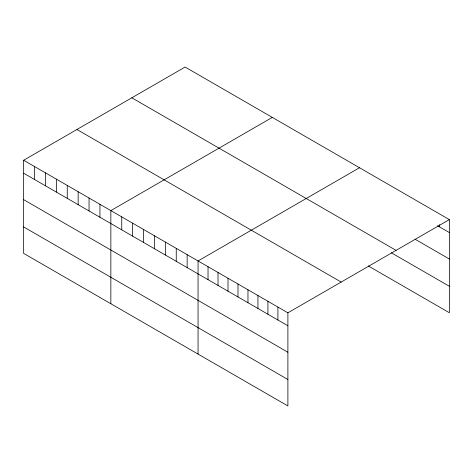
<?xml version="1.0" encoding="UTF-8"?>
<svg xmlns="http://www.w3.org/2000/svg" width="473" height="473" viewBox="0 0 473 473"><rect width="100%" height="100%" fill="white"/><g stroke="black" fill="none" stroke-linecap="round" stroke-linejoin="round"><path stroke-width="0.71" d="M23.65 160.258L287.891 312.819L287.891 405.952L23.65 253.392L23.65 160.258L185.109 67.048L449.35 219.608L449.35 312.742L368.242 265.915M272.306 117.393L110.853 210.603L110.853 303.737M359.51 167.738L198.051 260.948L198.051 354.082M287.891 312.819L449.35 219.608M437.495 225.71L449.35 232.55M415.034 239.202L449.35 259.015M131.825 97.805L396.072 250.365M391.325 252.777L449.35 286.277M76.928 129.501L341.175 282.062M23.65 173.207L287.891 325.767M23.65 199.671L287.891 352.231M23.65 226.934L287.891 379.494M439.37 224.628L439.37 226.786M277.911 307.06L277.911 320.002M267.931 301.295L267.931 314.238M257.945 295.53L257.945 308.479M247.964 289.766L247.964 302.714M237.984 284.001L237.984 296.949M227.998 278.242L227.998 291.185M218.018 272.478L218.018 285.426M208.031 266.713L208.031 279.661M187.148 254.657L187.148 267.606M176.252 248.366L176.252 261.309M165.349 242.07L165.349 255.018M154.452 235.779L154.452 248.721M143.55 229.488L143.55 242.43M132.653 223.191L132.653 236.139M121.75 216.9L121.75 229.843M99.951 204.312L99.951 217.261M89.048 198.021L89.048 210.964M78.151 191.725L78.151 204.673M67.249 185.434L67.249 198.382M56.352 179.143L56.352 192.085M45.449 172.846L45.449 185.794M34.553 166.555L34.553 179.498"/></g></svg>
